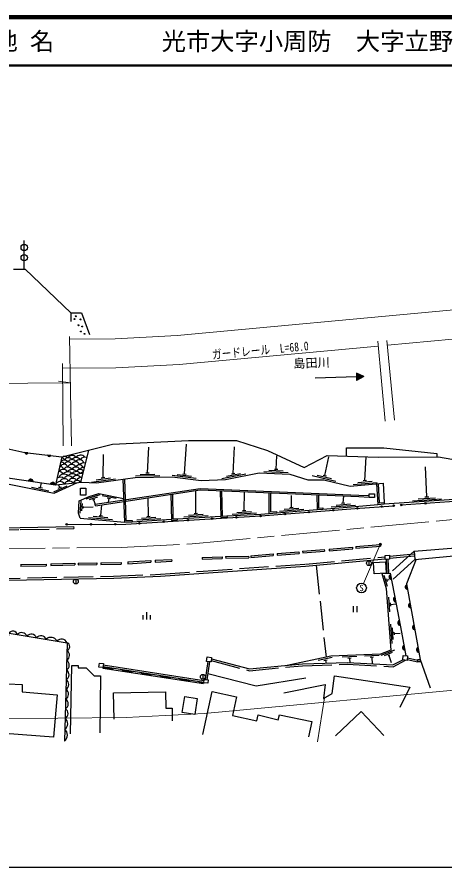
# Model space of a CAD drawing. Units: millimetres at full size, sheet at 1:1000, with parts at other scales. Extents: x 40000 to 680000, y 20000 to 380000.
# Drawn here: x 375219 to 463168, y 205000 to 380000 of the extents above; entities that cross this region are included whole.
import ezdxf
from ezdxf.enums import TextEntityAlignment as Align

# ---------------------------------------------------------------- set-up
doc = ezdxf.new("R2010")
doc.units = ezdxf.units.MM
doc.header["$LTSCALE"] = 1000
doc.linetypes.add('CHAIN', pattern=[18.5, 12, -1.5, 3.5, -1.5])
doc.linetypes.add('DASHED', pattern=[7.5, 6, -1.5])
for name, color, linetype, lineweight in [('M-BGD', 7, 'Continuous', 25), ('M-BMK', 2, 'CHAIN', 13), ('M-STR-HTXT', 7, 'Continuous', 13), ('M-STR-STRC', 7, 'Continuous', 25), ('M-TTL', 2, 'Continuous', 140), ('M-TTL-BAND', 7, 'Continuous', 25), ('M-TTL-LINE', 7, 'Continuous', 50)]:
    doc.layers.add(name, color=color, linetype=linetype, lineweight=lineweight)
doc.layers.add('M-BMK-HTXT', color=7, linetype='Continuous')
doc.layers.add('M-TTL-TXT', color=7, linetype='Continuous')
doc.styles.add('ＭＳ ゴシック', font='')
doc.styles.get('ＭＳ ゴシック').set_extended_font_data('MS Gothic')

msp = doc.modelspace()

# ---------------------------------------------------------------- hatches: boundary and pattern name
at = {"layer": 'M-BGD'}
for points in [[(445166, 305181), (446640, 305980), (445116, 306680)], [(376854, 290312), (377476, 290244, -0.84072)], [(381559, 289797), (382181, 289729, -0.84072)], [(377553, 284514, -0.82183), (378534, 284372)], [(382085, 283857, -0.82183), (383065, 283715)], [(459204, 279874, -1), (459503, 279896, -1)], [(440203, 278442, -1), (440503, 278465, -1)], [(445188, 278834, -1), (445487, 278856, -1)], [(450175, 279198, -1), (450474, 279219, -1)], [(452648, 279378, -1), (452947, 279400, -1)], [(454216, 279531, -1), (454516, 279531, -1)], [(410275, 276397, -1), (410574, 276416, -0.41421), (410434, 276257, -0.41421)], [(415265, 276706, -1), (415565, 276722, -1)], [(420258, 276985, -1), (420557, 277001, -1)], [(425250, 277263, -1), (425549, 277280, -1)], [(430235, 277653, -1), (430534, 277677, -1)], [(435219, 278047, -1), (435518, 278071, -1)], [(385301, 275537, -1), (385601, 275538, -1)], [(390301, 275557, -1), (390601, 275558, -1)], [(395301, 275577, -1), (395601, 275578, -1)], [(400295, 275758, -1), (400595, 275777, -0.41421), (400455, 275618, -0.41421)], [(405285, 276077, -1), (405585, 276097, -0.41421), (405444, 275937, -0.41421)], [(452335, 264234, -0.82183), (452146, 265206)], [(455677, 262168, -0.82183), (455503, 263143)], [(453050, 260562, 0.82183), (453239, 259589)], [(456360, 258342, -0.82183), (456186, 259318)], [(454144, 254773, -0.82183), (453962, 255747)], [(457164, 253843, -0.82183), (456990, 254818)], [(455102, 249649, -0.82183), (454920, 250623)], [(457988, 249230, -0.82183), (457814, 250205)], [(394930, 245953), (392945, 246257), (392926, 246083), (392907, 245960), (394884, 245656)], [(396907, 245649), (396861, 245353), (398838, 245049), (398883, 245345)], [(402837, 244738), (400860, 245042), (400815, 244745), (402791, 244442)], [(404814, 244434), (404768, 244138), (406745, 243834), (406791, 244131)], [(408767, 243827), (408722, 243531), (410699, 243227), (410744, 243524)], [(413688, 243071), (412721, 243220), (412676, 242923), (413648, 242774), (413672, 242930)]]:
    msp.add_hatch(color=256, dxfattribs=at).paths.add_polyline_path(points)
at = {"layer": 'M-STR-HTXT'}
msp.add_hatch(color=256, dxfattribs=at).paths.add_polyline_path([(449817, 271339, -0.41421), (449959, 271662, -0.41421), (450283, 271520, -1)])

# ---------------------------------------------------------------- linework, layer by layer
at = {"layer": 'M-BGD'}
for p, q in [((376701, 328054), (376701, 333972)), ((386313, 319124), (386313, 317296)), ((445116, 306680), (445166, 305181)), ((446640, 305980), (445116, 306680)), ((445141, 305931), (436646, 305652)), ((446640, 305980), (445166, 305181)), ((389976, 290830), (388332, 284191)), ((402096, 286150), (402362, 291440)), ((409713, 285936), (410159, 292054)), ((419751, 286041), (419995, 291513)), ((377476, 290244), (376854, 290312)), ((382181, 289729), (381559, 289797)), ((384473, 289478), (383170, 283699)), ((392936, 285188), (393038, 289949)), ((428586, 286908), (428736, 289634)), ((438600, 285592), (439480, 289433)), ((446874, 284581), (447131, 289444)), ((459630, 281208), (459357, 287367)), ((399607, 285505), (404606, 285595)), ((400602, 285823), (403601, 285877)), ((401746, 286144), (402446, 286156)), ((407158, 285649), (412120, 285032)), ((408188, 285823), (411165, 285453)), ((409366, 285979), (410061, 285893)), ((417414, 284970), (422320, 285934)), ((418337, 285457), (421281, 286036)), ((419408, 285973), (420095, 286108)), ((426060, 286429), (431055, 286188)), ((427074, 286681), (430070, 286536)), ((428237, 286925), (428936, 286891)), ((436029, 285586), (440894, 284431)), ((437071, 285647), (439990, 284954)), ((438259, 285673), (438941, 285511)), ((377553, 284514), (378534, 284372)), ((380041, 283119), (380241, 284124)), ((382085, 283857), (383065, 283715)), ((384051, 283134), (383770, 283756)), ((390542, 284249), (395495, 284938)), ((391492, 284684), (394463, 285098)), ((392589, 285140), (393283, 285236)), ((397048, 284851), (397362, 276008)), ((397347, 284893), (397651, 276319)), ((444435, 283770), (449416, 284196)), ((445405, 284154), (448394, 284410)), ((446526, 284551), (447223, 284611)), ((378217, 283175), (381748, 282474)), ((379629, 283201), (380453, 283037)), ((382808, 282243), (385541, 283479)), ((383732, 282990), (384370, 283278)), ((412039, 277815), (412056, 282522)), ((422005, 278384), (422095, 282265)), ((388350, 280364), (388156, 277872)), ((392266, 281609), (389395, 280739)), ((391779, 281148), (390056, 280626)), ((391205, 280660), (390803, 280539)), ((391004, 280600), (391329, 279688)), ((395675, 280859), (392732, 281439)), ((394489, 280787), (393802, 280922)), ((394145, 280855), (393995, 280091)), ((402332, 277203), (402266, 281040)), ((431734, 279076), (431755, 281475)), ((442406, 279920), (442502, 281390)), ((450812, 280040), (450835, 279740)), ((456680, 280397), (462665, 280822)), ((457856, 280781), (461447, 281036)), ((459211, 281178), (460049, 281238)), ((388610, 279842), (388494, 278347)), ((388864, 279246), (388837, 278897)), ((388851, 279071), (390898, 279156)), ((391374, 279391), (391329, 279688)), ((392459, 277360), (392662, 279586)), ((421656, 278365), (422355, 278404)), ((428721, 277926), (437058, 278579)), ((429289, 278281), (434273, 278675)), ((430262, 278658), (433253, 278895)), ((431385, 279048), (432083, 279103)), ((438221, 278962), (438243, 278663)), ((439961, 279125), (444945, 279519)), ((440934, 279503), (443925, 279739)), ((442057, 279892), (442754, 279948)), ((388232, 276842), (397360, 276009)), ((389915, 276990), (394894, 276535)), ((390938, 277197), (393926, 276925)), ((392110, 277392), (392808, 277328)), ((398965, 276065), (407050, 276599)), ((399875, 276447), (404865, 276762)), ((400854, 276809), (403848, 276998)), ((401983, 277181), (402682, 277225)), ((408187, 276687), (408201, 276387)), ((409582, 277059), (414572, 277373)), ((410561, 277421), (413555, 277609)), ((411690, 277793), (412388, 277837)), ((418467, 277279), (418475, 276980)), ((419543, 277646), (424535, 277925)), ((420524, 278001), (423520, 278168)), ((428699, 278225), (428721, 277926)), ((386887, 275079), (386895, 274680)), ((397362, 276008), (398965, 276065)), ((397651, 276319), (398955, 276365)), ((398955, 276365), (398955, 276065)), ((444981, 270977), (450050, 271429)), ((450050, 271429), (450081, 271081)), ((428774, 269540), (433287, 269908)), ((428774, 269540), (428803, 269191)), ((433287, 269908), (433329, 269561)), ((434043, 270001), (438497, 270349)), ((434043, 270001), (434085, 269653)), ((438497, 270349), (438530, 270000)), ((439507, 270446), (444324, 270854)), ((439507, 270446), (439537, 270098)), ((439539, 270098), (444371, 270507)), ((444324, 270854), (444354, 270506)), ((444981, 270977), (445012, 270628)), ((445029, 270630), (450081, 271081)), ((457390, 270043), (457390, 270038)), ((398056, 267796), (402775, 268076)), ((398056, 267796), (398078, 267447)), ((402775, 268076), (402801, 267727)), ((403656, 268141), (407069, 268301)), ((403656, 268141), (403677, 267792)), ((403677, 267792), (407089, 267952)), ((407069, 268301), (407092, 267952)), ((413360, 268710), (417486, 268889)), ((413360, 268710), (413383, 268361)), ((413379, 268361), (417501, 268539)), ((417486, 268889), (417501, 268539)), ((418194, 268919), (422919, 269027)), ((418194, 268919), (418209, 268570)), ((418209, 268570), (422937, 268678)), ((422919, 269027), (422947, 268679)), ((423372, 269063), (427980, 269470)), ((423372, 269063), (423403, 268715)), ((423401, 268715), (428011, 269121)), ((427980, 269470), (428011, 269121)), ((447703, 268043), (447703, 267043)), ((375953, 267302), (381209, 267360)), ((375961, 266953), (381223, 267010)), ((376039, 267303), (376043, 266953)), ((381209, 267360), (381233, 267011)), ((382172, 267427), (387100, 267540)), ((382172, 267427), (382197, 267078)), ((382188, 267078), (387104, 267190)), ((387100, 267540), (387100, 267190)), ((387824, 267540), (391670, 267639)), ((387824, 267540), (387833, 267190)), ((387829, 267190), (391674, 267289)), ((391670, 267639), (391679, 267289)), ((392482, 267639), (396692, 267709)), ((392482, 267639), (392482, 267289)), ((392485, 267289), (396707, 267359)), ((396692, 267709), (396707, 267359)), ((398077, 267447), (402798, 267726)), ((387343, 264278), (387343, 263278)), ((450768, 265100), (451450, 262799)), ((451317, 264303), (451476, 263766)), ((452335, 264234), (452146, 265206)), ((451396, 264035), (451851, 264169)), ((455677, 262168), (455503, 263143)), ((451714, 260542), (451935, 257551)), ((452098, 259418), (452149, 258719)), ((452124, 259069), (453323, 259157)), ((453239, 259589), (453050, 260562)), ((456360, 258342), (456186, 259318)), ((401948, 255977), (401948, 257477)), ((444432, 258682), (444432, 257482)), ((445232, 258682), (445232, 257482)), ((401198, 255977), (401198, 256877)), ((402698, 255977), (402698, 256877)), ((454144, 254773), (453962, 255747)), ((452122, 255014), (452416, 251025)), ((452480, 254238), (452656, 251845)), ((457164, 253843), (456990, 254818)), ((452847, 253343), (452888, 252784)), ((452867, 253063), (454150, 253158)), ((455102, 249649), (454920, 250623)), ((449814, 248534), (446817, 248398)), ((452963, 249631), (450160, 248561)), ((452509, 249137), (450828, 248495)), ((451972, 248611), (451580, 248461)), ((451776, 248536), (452311, 247134)), ((457988, 249230), (457814, 250205)), ((440167, 248141), (437231, 247525)), ((439103, 247612), (438418, 247468)), ((438760, 247540), (438884, 246948)), ((445191, 248325), (442194, 248189)), ((444056, 247973), (443357, 247941)), ((443706, 247957), (443747, 247062)), ((448679, 248182), (447979, 248151)), ((448329, 248166), (448390, 246816)), ((455574, 247708), (457746, 247240)), ((455620, 248056), (457746, 247598)), ((392926, 246083), (392907, 245960)), ((392907, 245960), (413643, 242775)), ((392945, 246257), (413688, 243071)), ((392983, 246606), (413728, 243419)), ((394930, 245953), (394884, 245656)), ((396907, 245649), (396861, 245353)), ((398883, 245345), (398838, 245049)), ((400860, 245042), (400815, 244745)), ((402837, 244738), (402791, 244442)), ((404814, 244434), (404768, 244138)), ((406791, 244131), (406745, 243834)), ((408767, 243827), (408722, 243531)), ((410744, 243524), (410699, 243227)), ((413502, 244665), (413486, 243665)), ((412721, 243220), (412676, 242923)), ((413672, 242930), (413648, 242774))]:
    msp.add_line(p, q, dxfattribs=at)
at = {"layer": 'M-BGD', "linetype": 'DASHED'}
for p, q in [((456992, 270006), (452084, 265525)), ((451274, 268344), (451420, 265512)), ((451624, 268353), (451770, 265530)), ((451961, 268996), (457041, 269473)), ((451970, 268595), (457078, 269075)), ((457148, 268335), (452383, 263985)), ((436831, 267167), (438892, 248181)), ((414016, 243598), (414563, 247299)), ((414364, 243558), (414912, 247262))]:
    msp.add_line(p, q, dxfattribs=at)
at = {"layer": 'M-BGD'}
for points in [[(374497, 328054), (376923, 328054), (386313, 319124)], [(386313, 319124), (388508, 319124), (390139, 314641)], [(343448, 277963), (345114, 285353), (348104, 295680), (349657, 298466), (368739, 292118), (376847, 290313), (384473, 289478), (394899, 292040), (410573, 292786), (420453, 292786), (426799, 290769), (434345, 287239), (439124, 289724), (449574, 289358), (462064, 289423), (464757, 289000), (480264, 290869), (493890, 292524), (507811, 293600), (533594, 295261), (566682, 296896)], [(349657, 298466), (349306, 295939), (349289, 295082), (349498, 294331), (350011, 292263), (362122, 288272), (371380, 285409), (383170, 283699), (388583, 284215), (391580, 284091), (399591, 285205), (407203, 285341), (413183, 284598), (418131, 284805), (425101, 286175), (431396, 285871), (435108, 284716), (438392, 284716), (443858, 283419), (450611, 283998), (450812, 280040)], [(443083, 289586), (443101, 291322), (450781, 291322), (461664, 290157), (461668, 289421)], [(343017, 275982), (347579, 277085), (348620, 280016), (349151, 283335), (350023, 287904), (350887, 289392), (369796, 284543), (382874, 281944), (387715, 284132)], [(450835, 279740), (466286, 280778), (476794, 281705), (567287, 289396)], [(454366, 279531), (466318, 280379), (476829, 281306), (567321, 288997)], [(449277, 283883), (449562, 279644), (450835, 279740)], [(449576, 283909), (449841, 279966), (450812, 280040)], [(388232, 276842), (387854, 277864), (388053, 280418), (390099, 281266), (392095, 281870), (397173, 280869)], [(391329, 279688), (412933, 282958), (445652, 281555), (447782, 281465)], [(391374, 279391), (412950, 282657), (445639, 281255), (447782, 281166)], [(407214, 281789), (407349, 276649), (408187, 276687)], [(417033, 282482), (417172, 276947), (418475, 276980)], [(417333, 282469), (417464, 277254), (418467, 277279)], [(427123, 282049), (427123, 277808), (428721, 277926)], [(427423, 282036), (427423, 278131), (428699, 278225)], [(406915, 281744), (407057, 276335), (408201, 276387)], [(436985, 281626), (437058, 278578), (438243, 278663)], [(437286, 281613), (437350, 278900), (438221, 278962)], [(385451, 275538), (397618, 275586), (413913, 276630), (425448, 277275), (444897, 278813), (452797, 279389)], [(438243, 278663), (444867, 279212), (449562, 279644)], [(408187, 276687), (413889, 277029), (417165, 277212)], [(418467, 277279), (425421, 277674), (427123, 277808)], [(331824, 274293), (338766, 274293), (347109, 274373), (375841, 274874), (386887, 275079)], [(456992, 270006), (457147, 268335), (472408, 269768), (500664, 272161), (501013, 269188), (527854, 271219)], [(428803, 269191), (428804, 269191), (433322, 269560)], [(434078, 269653), (438527, 270000), (438530, 270000)], [(456992, 270006), (471532, 271165), (472073, 270138)], [(208085, 261111), (208666, 261382), (211110, 261339), (213548, 261268), (218795, 261039), (222512, 260883), (225818, 260710), (228649, 260798), (234745, 261335), (238953, 261691), (243544, 258870), (260912, 261170), (265107, 261400), (268726, 261527), (277944, 259510), (288813, 257152), (328483, 263456), (348644, 263600), (369906, 263971), (395138, 264474), (404767, 264867), (413603, 265516), (434642, 266969), (451039, 268453)], [(457442, 268362), (455470, 263324), (458260, 247711), (460325, 241904)], [(450359, 265423), (451283, 262305), (452215, 249667), (450065, 248846), (439861, 248384), (430890, 246501)], [(450359, 265423), (452084, 265525), (453329, 259126), (454416, 253325), (455316, 248501)], [(372854, 248924), (373583, 253118), (385541, 251184), (385010, 230900)], [(415279, 247856), (423116, 245768), (434031, 246797), (443294, 247086), (452596, 246594), (454663, 247662)], [(386264, 232399), (386537, 246454), (387835, 246455), (387836, 246008), (389495, 246008), (391120, 244333), (392418, 244333), (392273, 232607)], [(414549, 244809), (424478, 242313), (434689, 243956)], [(430191, 240863), (438706, 242553), (438331, 239664), (440159, 240698), (440638, 244360), (456155, 242045), (454082, 237830)], [(395228, 235453), (395104, 240848), (405773, 241093), (405850, 237724), (407156, 237724), (407156, 235093)], [(413472, 232261), (415437, 241161), (420441, 240056), (419592, 236216), (424608, 235108), (424891, 236302), (429042, 235314), (429291, 236358), (435929, 234942), (435262, 231815)], [(440844, 232037), (446092, 237012), (450760, 232088)]]:
    msp.add_lwpolyline(points, dxfattribs=at)
for points in [[(388294, 283022), (389392, 283022), (389392, 281545), (388294, 281545)], [(447782, 281837), (448840, 281837), (448840, 281065), (447782, 281065)], [(448631, 267690), (451094, 267835), (451233, 265475), (448770, 265330)], [(451022, 269154), (451956, 269177), (451976, 268361), (451042, 268339)], [(454784, 248572), (455673, 248454), (455552, 247544), (454663, 247662)], [(392180, 246959), (393012, 246868), (392926, 246083), (392095, 246174)], [(414363, 248252), (415311, 248149), (415211, 247229), (414263, 247332)], [(457746, 247711), (458260, 247711), (458260, 247239), (457746, 247239)], [(413753, 243629), (414617, 243529), (414536, 242830), (413672, 242930)], [(368996, 232738), (369597, 241142), (373251, 240984), (373348, 242705), (376255, 242557), (376255, 241038), (383483, 240418), (382769, 231752)], [(409762, 240122), (412343, 239719), (411827, 236419), (409247, 236822)]]:
    msp.add_lwpolyline(points, close=True, dxfattribs=at)
at = {"layer": 'M-BGD', "linetype": 'DASHED'}
for points in [[(330143, 275939), (331620, 273893), (338768, 273893), (347114, 273973), (375848, 274474), (386895, 274680)], [(201138, 258313), (208581, 261784), (211119, 261739), (213562, 261668), (218812, 261439), (222531, 261282), (225822, 261110), (228625, 261197), (234710, 261733), (239050, 262101), (243632, 259285), (260875, 261568), (265089, 261800), (268763, 261928), (278029, 259900), (288825, 257559), (328450, 263855), (348639, 264000), (369898, 264371), (395126, 264874), (404744, 265266), (413575, 265915), (434610, 267368), (451029, 268854)], [(415241, 247504), (423086, 245414), (434053, 246447), (443290, 246735), (452673, 246239), (455269, 247582)]]:
    msp.add_lwpolyline(points, dxfattribs=at)
at = {"layer": 'M-BGD'}
for centre, radius in [((376701, 332546), 650), ((376701, 330469), 650), ((387055, 317801), 100), ((387334, 318379), 100), ((388326, 317724), 100), ((387883, 316539), 100), ((388395, 315250), 100), ((388673, 316279), 100), ((389132, 314770), 100), ((459354, 279885), 150), ((440353, 278454), 150), ((445338, 278845), 150), ((450324, 279208), 150), ((452797, 279389), 150), ((454366, 279531), 150), ((410425, 276407), 150), ((415415, 276714), 150), ((420407, 276993), 150), ((425400, 277272), 150), ((430384, 277665), 150), ((435369, 278059), 150), ((385451, 275538), 150), ((390451, 275558), 150), ((395451, 275578), 150), ((400445, 275767), 150), ((405435, 276087), 150), ((447703, 267543), 500), ((387343, 263778), 500), ((413494, 244165), 500)]:
    msp.add_circle(centre, radius, dxfattribs=at)
for centre, radius, start, end in [((377170, 290332), 318, 183.64066, 343.85839), ((381876, 289817), 318, 183.64066, 343.85839), ((384967, 287780), 976, 39.06339, 138.57469), ((384148, 288519), 872, 15.71363, 70.31378), ((384868, 288053), 1490, 54.83027, 96.37249), ((385792, 288391), 883, 32.86496, 155.61705), ((386532, 287947), 923, 28.81462, 150.99631), ((386573, 288704), 1020, 37.27696, 146.17775), ((387374, 288313), 1008, 32.42422, 146.4761), ((388132, 287954), 905, 17.12859, 151.02267), ((388302, 288655), 1134, 40.00605, 144.00764), ((389161, 288293), 1091, 66.51289, 149.07423), ((384026, 286644), 818, 14.86287, 90.51657), ((384895, 287087), 818, 18.40889, 153.60364), ((384193, 287615), 812, 20.8075, 86.96695), ((385655, 286385), 960, 27.25991, 150.77768), ((385720, 287549), 846, 24.05067, 155.252), ((386493, 287003), 890, 22.70949, 157.43371), ((387283, 287519), 875, 17.84092, 154.63845), ((387334, 286433), 914, 27.9169, 154.63933), ((388060, 286938), 851, 21.30152, 151.23793), ((389002, 287096), 1124, 73.64549, 142.08278), ((389096, 285952), 1318, 90.05918, 136.35358), ((384147, 284251), 1027, 41.59499, 131.3583), ((383786, 285428), 1029, 26.20501, 89.67857), ((384893, 284697), 1199, 43.6553, 153.96206), ((384768, 285870), 985, 29.75342, 144.57529), ((385678, 285137), 1222, 42.72141, 142.47409), ((385803, 284565), 961, 27.63535, 157.44997), ((386550, 285671), 1154, 40.69896, 143.45432), ((386618, 284915), 1053, 39.97065, 144.5943), ((387448, 285366), 1058, 37.05743, 145.39913), ((387543, 284633), 965, 36.9875, 156.98026), ((388197, 285964), 899, 37.77931, 149.22881), ((388337, 284793), 1212, 69.4482, 138.77992), ((389281, 285033), 1385, 107.32879, 135.50504), ((378030, 284346), 505, 2.91961, 160.5778), ((382561, 283689), 505, 2.91961, 160.5778), ((384128, 283317), 1031, 32.63485, 158.23723), ((384973, 283888), 1047, 32.14507, 154.17578), ((385964, 283350), 1100, 39.28865, 151.58343), ((386732, 284061), 952, 33.08243, 156.24943), ((387611, 283728), 857, 32.6686, 158.20348), ((388567, 284098), 1144, 88.73869, 155.01468), ((452336, 264739), 505, 112.18233, 269.84052), ((455686, 262672), 505, 111.30137, 268.95956), ((453240, 260094), 505, 112.18233, 269.84052), ((456369, 258847), 505, 111.30137, 268.95956), ((454149, 255278), 505, 111.78072, 269.43891), ((457173, 254347), 505, 111.30137, 268.95956), ((374383, 252605), 950, 14.28714, 147.33613), ((376197, 252099), 1160, 21.29683, 140.32645), ((378171, 251779), 1160, 21.29683, 140.32645), ((380146, 251460), 1160, 21.29683, 140.32645), ((382210, 250881), 1403, 27.14048, 134.4828), ((384390, 250673), 1259, 23.90063, 137.72264), ((385225, 250377), 867, 288.4008, 68.59786), ((455107, 250154), 505, 111.74567, 269.40386), ((384884, 248570), 1160, 298.98452, 58.01414), ((457998, 249734), 505, 111.30137, 268.95956), ((384831, 246571), 1160, 298.98452, 58.01414), ((384779, 244571), 1160, 298.98452, 58.01414), ((384726, 242572), 1160, 298.98452, 58.01414), ((384674, 240573), 1160, 298.98452, 58.01414), ((384622, 238573), 1160, 298.98452, 58.01414), ((384569, 236574), 1160, 298.98452, 58.01414), ((384357, 234493), 1318, 302.98525, 54.01342), ((383975, 232172), 1639, 309.12581, 47.87286)]:
    msp.add_arc(centre, radius, start, end, dxfattribs=at)
at = {"layer": 'M-BMK'}
msp.add_lwpolyline([(79526, 313748), (86266, 310922), (94136, 306951), (103020, 301572), (109664, 297136), (116221, 293205), (126073, 288116), (137312, 282979), (142288, 281053), (150332, 278241), (161423, 274916), (169823, 272933), (181273, 270622), (191889, 269223), (204980, 268316), (225861, 268099), (269167, 268779), (369041, 270521), (396691, 270780), (411281, 271514), (468103, 276799), (567675, 284627)], dxfattribs=at)
at = {"layer": 'M-STR-HTXT'}
for p, q in [((386434, 291726), (386058, 314238)), ((452950, 296968), (451421, 313412)), ((451058, 296792), (449529, 313236)), ((384735, 291710), (384576, 308668)), ((386218, 304683), (383784, 305002)), ((450050, 271429), (446573, 263362)), ((438576, 239802), (437113, 230769))]:
    msp.add_line(p, q, dxfattribs=at)
for points in [[(386068, 313682), (395409, 313770), (408207, 314414), (464427, 319643), (564206, 327487)], [(451514, 312416), (464940, 313665), (564690, 321507)], [(384585, 307668), (395587, 307771), (408636, 308428), (449622, 312240)], [(331978, 303880), (368586, 304518), (386218, 304683)], [(67217, 280957), (71600, 279119), (77164, 276312), (84228, 272035), (90938, 267554), (99175, 262617), (110757, 256634), (123707, 250715), (130192, 248204), (139527, 244941), (152368, 241091), (162338, 238738), (175518, 236077), (188391, 234382), (203587, 233329), (225954, 233097), (269747, 233784), (369510, 235524), (397735, 235788), (413782, 236596), (471096, 241926), (498681, 244095)]]:
    msp.add_lwpolyline(points, dxfattribs=at)
msp.add_circle((450050, 271429), 250, dxfattribs=at)
at = {"layer": 'M-STR-STRC'}
msp.add_circle((446177, 262444), 1000, dxfattribs=at)
at = {"layer": 'M-TTL'}
msp.add_line((680000, 380000), (40000, 380000), dxfattribs=at)
at = {"layer": 'M-TTL-BAND'}
msp.add_line((40000, 205000), (579000, 205000), dxfattribs=at)
at = {"layer": 'M-TTL-LINE'}
msp.add_line((40000, 370000), (680000, 370000), dxfattribs=at)

# ---------------------------------------------------------------- texts
at = {"layer": 'M-BMK-HTXT', "style": 'ＭＳ ゴシック'}
msp.add_text('島田川', height=1833, rotation=1.994, dxfattribs=at).set_placement((435874, 308796), align=Align.MIDDLE_CENTER)
at = {"layer": 'M-STR-HTXT', "style": 'ＭＳ ゴシック', "width": 0.8}
msp.add_text('ガードレール\u3000L=68.0', height=1833, rotation=5.314, dxfattribs=at).set_placement((425470, 309942), align=Align.BOTTOM_CENTER)
at = {"layer": 'M-STR-STRC', "style": 'ＭＳ ゴシック'}
msp.add_text('S', height=1320, dxfattribs=at).set_placement((446177, 262444), align=Align.MIDDLE_CENTER)
at = {"layer": 'M-TTL-TXT', "style": 'ＭＳ ゴシック'}
for s, p in [('地 名', (370380, 375000)), ('光市大字小周防\u3000大字立野', (405024, 375000))]:
    msp.add_text(s, height=3666, dxfattribs=at).set_placement(p, align=Align.MIDDLE_LEFT)

doc.saveas('drawing.dxf')
